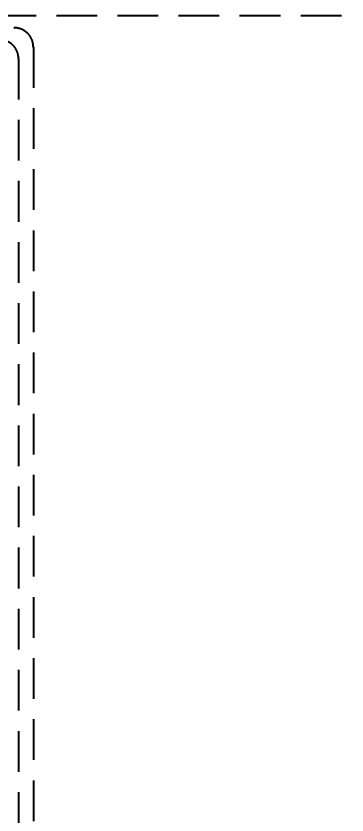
# Model space of a CAD drawing. Header units: inches. Extents: x -12418 to 57169, y -29325 to 19878.
# Drawn here: x 29850 to 31140, y -5289 to -2176 of the extents above; entities that cross this region are included whole.
import ezdxf
from ezdxf import colors
from ezdxf.entities.mleader import LeaderData, LeaderLine
from ezdxf.math import Vec2, Vec3

# ---------------------------------------------------------------- set-up
doc = ezdxf.new("R2010")
doc.units = ezdxf.units.IN
doc.header["$LTSCALE"] = 25
doc.header["$MEASUREMENT"] = 0
doc.linetypes.add('HIDDEN', pattern=[9.525, 6.35, -3.175])
doc.layers.add('E-POWR-FLOR-CNDT', color=6, linetype='HIDDEN', lineweight=25)
doc.layers.add('E-POWR-TEXT @ 100', color=6, linetype='Continuous', lineweight=25)
doc.styles.add('DC_Elc_Romans', font='elc_romans.shx', dxfattribs={"width": 0.7})

msp = doc.modelspace()

# ---------------------------------------------------------------- linework, layer by layer
at = {"layer": 'E-POWR-FLOR-CNDT', "elevation": 0}
for points in [[(32622.1, -2847.4), (32622.1, -2250.9, 0.414214), (32547.1, -2175.9), (21270.1, -2175.9, 0.161067), (21225.4, -2190.7), (19999.5, -3700.8)], [(19999.5, -3700.8), (21225.8, -2235.5, -0.15488), (21269.1, -2221.8), (29842.2, -2221.8, -0.414214), (29917.2, -2296.8), (29917.2, -6868.7, 0.414214), (29992.2, -6943.7), (32637.2, -6943.7), (32760.9, -7067.4)]]:
    msp.add_lwpolyline(points, format="xyb", dxfattribs=at)
at = {"layer": 'E-POWR-FLOR-CNDT'}
msp.add_lwpolyline([(19999.5, -3700.8), (21226.3, -2280.3, -0.148488), (21268, -2267.6), (29784.4, -2267.6, -0.414214), (29859.4, -2342.6), (29859.4, -7861.3, 0.414214), (29934.4, -7936.3), (36047.9, -7936.3, -0.414214), (36122.9, -8011.3), (36122.9, -9137.3)], format="xyb", dxfattribs=at)

# ---------------------------------------------------------------- leaders
at = {"layer": 'E-POWR-TEXT @ 100'}
ml = msp.add_multileader_mtext('Standard', dxfattribs=at)
ml.set_content('FURNITURE\\P MOUNTED', color=256, style='DC_Elc_Romans')
ml.set_leader_properties(color=45)
ml.build(insert=Vec2(0, 0))
ml.multileader.update_dxf_attribs({"dogleg_length": 2, "arrow_head_size": 125, "scale": 100})
ctx = ml.context
ctx.base_point, ctx.scale, ctx.char_height, ctx.arrow_head_size, ctx.landing_gap_size, ctx.plane_origin = Vec3(28488.4, -4928.2), 100, 200, 125, 200, Vec3(28162.2, -5390.9)
notes = []
notes.append((ctx, [(0, (1, 1, 0), (28403.7, -4928.2), (1, 0), 84.7, [(0, [(27663.9, -4566.9)], 0, [])])]))
ctx.mtext.insert, ctx.mtext.flow_direction = Vec3(28688.4, -4828.2), 5
for ctx, leaders in notes:
    for number, flags, end, landing, length, lines in leaders:
        leader = LeaderData()
        leader.index, (leader.has_last_leader_line, leader.has_dogleg_vector, leader.attachment_direction) = number, flags
        leader.last_leader_point, leader.dogleg_vector, leader.dogleg_length = Vec3(end), Vec3(landing), length
        for number, points, colour, breaks in lines:
            line = LeaderLine()
            line.index, line.vertices, line.color, line.breaks = number, Vec3.list(points), colors.encode_raw_color(colour), breaks
            leader.lines.append(line)
        ctx.leaders.append(leader)

doc.saveas('drawing.dxf')
